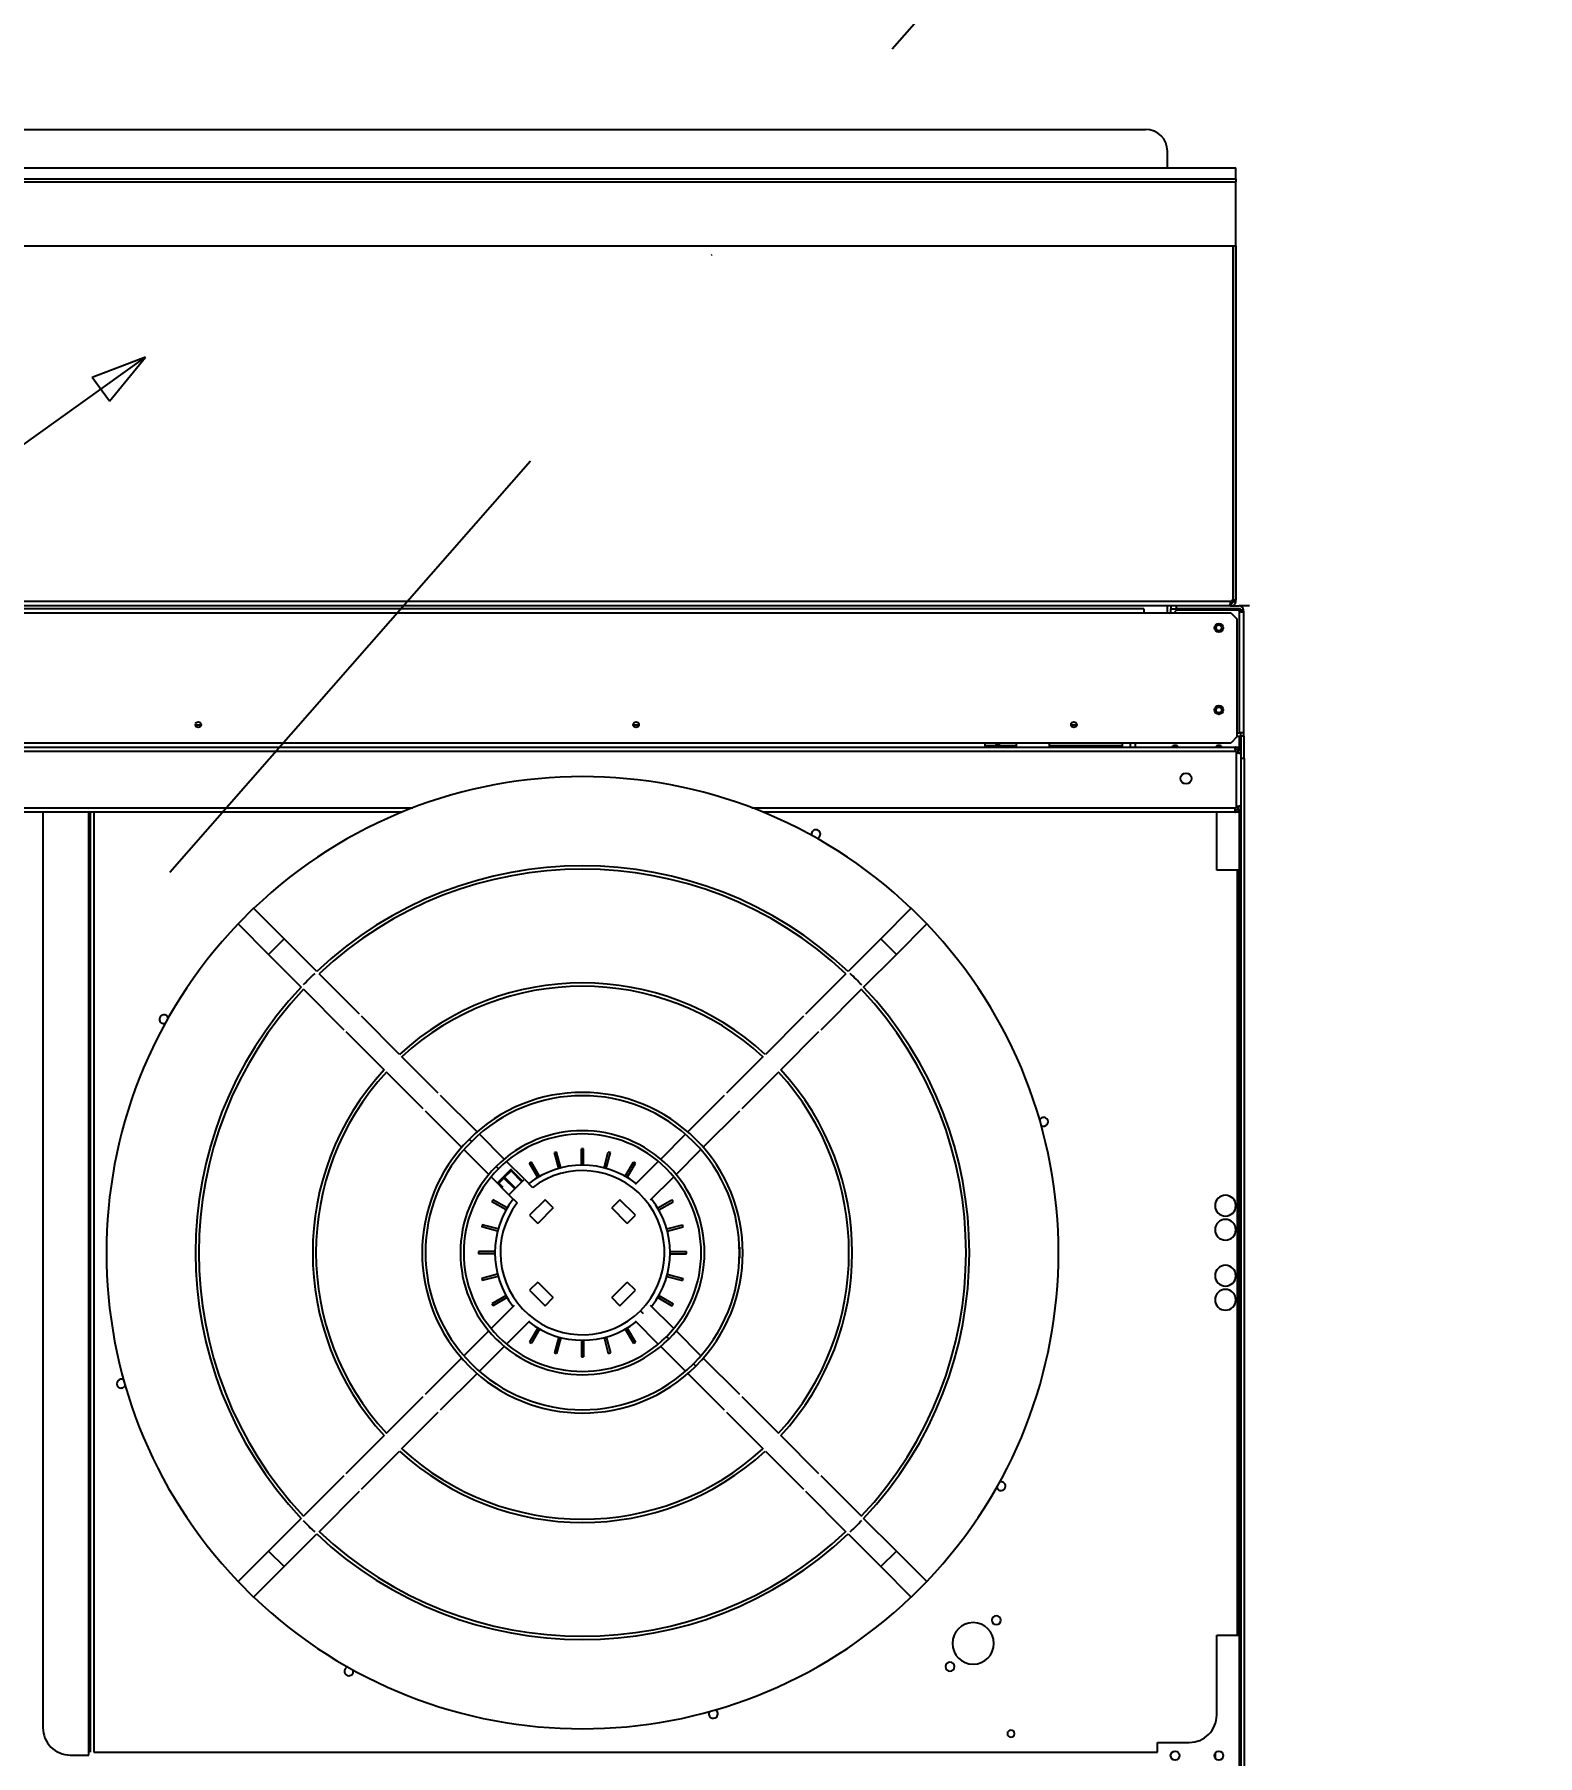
# Model space of a CAD drawing. Header units: millimetres. Extents: x -2755 to 27598, y -1135 to 13405.
# Drawn here: x 20214.6 to 20352, y 5515.5 to 5672.8 of the extents above; entities that cross this region are included whole.
import ezdxf

# ---------------------------------------------------------------- set-up
doc = ezdxf.new("R2010")
doc.units = ezdxf.units.MM
doc.header["$LTSCALE"] = 100
doc.linetypes.add('DASHDOT', pattern=[1, 0.5, -0.25, 0, -0.25])
for name, color, linetype in [('MEKANIK', 7, 'Continuous'), ('OK', 7, 'Continuous'), ('OLCU DIS', 7, 'Continuous')]:
    doc.layers.add(name, color=color, linetype=linetype)
doc.styles.add('olcu', font='romans.shx', dxfattribs={"width": 0.5})
doc.dimstyles.new('1-200', dxfattribs={"dimtxt": 40, "dimasz": 2, "dimexe": 0, "dimexo": 0, "dimgap": 10, "dimtad": 1, "dimdec": 4, "dimrnd": 0.1, "dimzin": 9, "dimdsep": 46, "dimtxsty": 'olcu', "dimblk1": 'SOL', "dimblk2": 'SAG', "dimsah": 1, "dimcen": 0, "dimse1": 1, "dimse2": 1, "dimclre": 13, "dimadec": 0, "dimazin": 0, "dimtfac": 1, "dimtdec": 4, "dimtix": 1, "dimtmove": 2, "dimatfit": 2, "dimldrblk": 'SOL', "dimfxl": 0, "dimtolj": 1, "dimarcsym": 0})

# ---------------------------------------------------------------- blocks, each defined once
blk = doc.blocks.new('SOL')
at = {"color": 0}
for p, q in [((0, 30), (0, -6.962)), ((7.582, 0), (-6.967, 0))]:
    blk.add_line(p, q, dxfattribs=at)
blk.add_circle((0, 0), 3, dxfattribs=at)
blk = doc.blocks.new('SAG')
at = {"color": 0}
for p, q in [((0, -30), (0, 6.962)), ((7.582, 0), (-6.967, 0))]:
    blk.add_line(p, q, dxfattribs=at)
blk.add_circle((0, 0), 3, dxfattribs=at)
blk = doc.blocks.new('*D358')
at = {"layer": 'OLCU DIS', "color": 0, "lineweight": -2, "transparency": 16777216}
blk.add_line((22230, 12198), (22230, 1712), dxfattribs=at)
at = {"layer": 'OLCU DIS', "color": 0, "lineweight": -2, "transparency": 16777216, "xscale": 2, "yscale": 2, "zscale": 2}
for name, p, rotation in [('SOL', (22230, 12200), 90), ('SAG', (22230, 1710), 270)]:
    blk.add_blockref(name, p, dxfattribs=dict(at, rotation=rotation))
at = {"layer": 'OLCU DIS', "color": 0, "transparency": 16777216, "insert": (22200, 6955), "char_height": 40, "attachment_point": 5, "rotation": 90, "style": 'olcu'}
blk.add_mtext('\\A1;10490', dxfattribs=at)
blk = doc.blocks.new('_Open30')
at = {"color": 0, "linetype": 'ByBlock', "lineweight": -2}
for p, q in [((-1, 0.268), (0, 0)), ((0, 0), (-1, -0.268)), ((0, 0), (-1, 0))]:
    blk.add_line(p, q, dxfattribs=at)
blk = doc.blocks.new('*D382')
at = {"layer": 'OLCU DIS', "color": 0, "lineweight": -2, "transparency": 16777216}
blk.add_line((21990, 6028), (21990, 4482), dxfattribs=at)
at = {"layer": 'OLCU DIS', "color": 0, "lineweight": -2, "transparency": 16777216, "xscale": 2, "yscale": 2, "zscale": 2}
for name, p, rotation in [('SOL', (21990, 6030), 90), ('SAG', (21990, 4480), 270)]:
    blk.add_blockref(name, p, dxfattribs=dict(at, rotation=rotation))
at = {"layer": 'OLCU DIS', "color": 0, "transparency": 16777216, "insert": (21960, 5255), "char_height": 40, "attachment_point": 5, "rotation": 90, "style": 'olcu'}
blk.add_mtext('\\A1;1550', dxfattribs=at)
blk = doc.blocks.new('*D399')
at = {"layer": 'OLCU DIS', "color": 0, "lineweight": -2, "transparency": 16777216}
blk.add_line((21870, 5828), (21870, 5652), dxfattribs=at)
at = {"layer": 'OLCU DIS', "color": 0, "lineweight": -2, "transparency": 16777216, "xscale": 2, "yscale": 2, "zscale": 2}
for name, p, rotation in [('SOL', (21870, 5830), 90), ('SAG', (21870, 5650), 270)]:
    blk.add_blockref(name, p, dxfattribs=dict(at, rotation=rotation))
at = {"layer": 'OLCU DIS', "color": 0, "transparency": 16777216, "insert": (21840, 5740), "char_height": 40, "attachment_point": 5, "rotation": 90, "style": 'olcu'}
blk.add_mtext('\\A1;180', dxfattribs=at)
blk = doc.blocks.new('*D400')
at = {"layer": 'OLCU DIS', "color": 0, "lineweight": -2, "transparency": 16777216}
blk.add_line((21870, 5648), (21870, 4482), dxfattribs=at)
at = {"layer": 'OLCU DIS', "color": 0, "lineweight": -2, "transparency": 16777216, "xscale": 2, "yscale": 2, "zscale": 2}
for name, p, rotation in [('SOL', (21870, 5650), 90), ('SAG', (21870, 4480), 270)]:
    blk.add_blockref(name, p, dxfattribs=dict(at, rotation=rotation))
at = {"layer": 'OLCU DIS', "color": 0, "transparency": 16777216, "insert": (21840, 5065), "char_height": 40, "attachment_point": 5, "rotation": 90, "style": 'olcu'}
blk.add_mtext('\\A1;1170', dxfattribs=at)
blk = doc.blocks.new('CH')
at = {"color": 0}
for p, q in [((-993, 35.3), (1067, 35.3)), ((-1075.5, 0), (1149.5, 0)), ((1087, 0), (1087, 15.3)), ((1149.5, -10), (1149.5, 0)), ((-1075.5, -10), (1149.5, -10)), ((-1075.5, -12.8), (1149.5, -12.8)), ((1149.5, -10), (1149.5, -12.8)), ((1149.5, -71.2), (1149.5, -12.8)), ((-1075.5, -71.2), (1149.5, -71.2)), ((1147, -71.2), (1147, -394.8)), ((1147, -394.8), (1147, -71.2)), ((1149.5, -71.2), (1149.5, -394.8)), ((-9.5, -289.3), (153.3, -173)), ((153.3, -173), (104.4, -191.4)), ((120.5, -213), (153.3, -173)), ((120.5, -213), (104.4, -191.4)), ((1144.7, -396.2), (-1070.7, -396.2)), ((1144.7, -400.2), (-1070.7, -400.2)), ((1065.5, -402.7), (-991.5, -402.7)), ((1065.5, -406.7), (-991.5, -406.7)), ((1065.5, -402.7), (1065.5, -406.7)), ((1145.1, -406.7), (1065.5, -406.7)), ((1087, -406.7), (1087, -400.2)), ((1090, -400.2), (1090, -402.7)), ((1090, -402.7), (1095.3, -402.7)), ((1090, -402.7), (1151.1, -402.7)), ((1090, -406.7), (1090, -402.7)), ((1092.8, -406.7), (1095.3, -404.2)), ((1095.3, -402.7), (1095.3, -400.2)), ((1152.5, -402.7), (1095.3, -402.7)), ((1151.7, -404.2), (1095.3, -404.2)), ((1145.5, -397.7), (1144.7, -397.7)), ((1144.7, -398.7), (1144.7, -397.7)), ((1144.7, -400.2), (1144.7, -398.7)), ((1144.7, -400.2), (1145.5, -400.2)), ((1145.1, -406.7), (1150.5, -412)), ((1145.5, -398.7), (1145.5, -397.7)), ((1145.5, -400.2), (1145.5, -398.7)), ((1145.5, -400.2), (1152.5, -400.2)), ((1149.5, -394.8), (1147, -394.8)), ((1147, -394.8), (1147, -396.2)), ((1147, -396.2), (1148, -396.2)), ((1148, -396.2), (1149.5, -396.2)), ((1149.5, -396.2), (1149.5, -394.8)), ((1162, -400.2), (1152.5, -400.2)), ((1152.5, -404.9), (1152.5, -516.2)), ((1154, -404.2), (1154, -404.9)), ((1155, -404.2), (1154, -404.2)), ((1155, -404.9), (1154, -404.9)), ((1156.5, -404.2), (1155, -404.2)), ((1156.5, -404.9), (1155, -404.9)), ((1156.5, -404.9), (1156.5, -404.2)), ((1156.5, -404.9), (1156.5, -516.2)), ((1150.5, -412), (1150.5, -519.8)), ((198.9, -508.7), (204.1, -508.7)), ((598.9, -508.7), (604.1, -508.7)), ((998.9, -508.7), (1004.1, -508.7)), ((1150.5, -516.2), (1152.5, -516.2)), ((1156.5, -516.2), (1152.5, -516.2)), ((1154, -519.2), (1154, -516.2)), ((1156.5, -516.2), (1156.5, -519.2)), ((-1071.2, -529.2), (1149.2, -529.2)), ((1149.2, -533.2), (-1071.2, -533.2)), ((-846.5, -525.2), (920.5, -525.2)), ((920.5, -525.2), (1145.1, -525.2)), ((920.5, -529.2), (920.5, -525.2)), ((920.5, -527.7), (949, -527.7)), ((949, -527.7), (949, -525.2)), ((949, -529.2), (949, -527.7)), ((979, -525.2), (979, -527.7)), ((979, -527.7), (979, -529.2)), ((979, -527.7), (1046, -527.7)), ((1046, -527.7), (1046, -525.2)), ((1046, -529.2), (1046, -527.7)), ((1053, -525.2), (1053, -529.2)), ((1057.5, -525.2), (1057.5, -529.2)), ((1131, -529.2), (1131, -529)), ((1150.5, -519.8), (1145.1, -525.2)), ((1149.2, -529.2), (1149.2, -530.7)), ((1149.2, -529.2), (1151.5, -529.2)), ((1149.2, -530.7), (1149.2, -531.7)), ((1151.5, -531.7), (1149.2, -531.7)), ((1150, -583.9), (1150, -533.9)), ((1150.5, -519.2), (1152.5, -519.2)), ((1151.5, -529.2), (1151.5, -531.7)), ((1151.5, -533.9), (1151.5, -531.7)), ((1151.5, -531.7), (1154, -531.7)), ((1151.5, -533.9), (1152.5, -533.9)), ((1152.5, -519.2), (1152.5, -531.7)), ((1152.5, -519.2), (1154, -519.2)), ((1152.5, -533.9), (1154, -533.9)), ((1157, -519.2), (1154, -519.2)), ((1154, -519.2), (1154, -531.7)), ((1154, -531.7), (1154, -533.9)), ((1154, -533.9), (1154, -583.9)), ((1157, -539.2), (1157, -519.2)), ((1154, -539.2), (1157, -539.2)), ((1157, -539.2), (1157, -1946.6)), ((-319.6, -584.7), (397.6, -584.7)), ((387.5, -588.7), (-309.5, -588.7)), ((59.5, -588.7), (59.5, -1425.2)), ((101.5, -1450.2), (101.5, -588.7)), ((103, -1447.7), (103, -588.7)), ((106, -588.7), (106, -1447.7)), ((707.4, -584.7), (1149.2, -584.7)), ((1149.2, -588.7), (717.5, -588.7)), ((1132, -641.7), (1132, -588.7)), ((1149.2, -586.2), (1149.2, -587.1)), ((1149.2, -586.2), (1151.5, -586.2)), ((1149.2, -587.1), (1149.2, -588.7)), ((1151.5, -588.7), (1149.2, -588.7)), ((1152.5, -583.9), (1151.5, -583.9)), ((1151.5, -586.2), (1151.5, -583.9)), ((1151.5, -586.2), (1151.5, -588.7)), ((1154, -586.2), (1151.5, -586.2)), ((1154, -583.9), (1152.5, -583.9)), ((1152.5, -586.2), (1152.5, -641.7)), ((1154, -583.9), (1154, -586.2)), ((1154, -586.2), (1154, -1946.6)), ((1151, -641.7), (1132, -641.7)), ((1152.5, -641.7), (1151, -641.7)), ((1151, -1340.7), (1151, -641.7)), ((1154, -641.7), (1152.5, -641.7)), ((1152.5, -649), (1152.5, -641.7)), ((1154, -649), (1152.5, -649)), ((1152.5, -666.7), (1152.5, -649)), ((1152.5, -666.7), (1154, -666.7)), ((1152.5, -666.7), (1152.5, -1315.7)), ((252, -676.5), (237.8, -690.7)), ((237.8, -690.7), (265.7, -718.6)), ((279.9, -704.4), (252, -676.5)), ((853, -676.5), (825.1, -704.4)), ((839.3, -718.6), (867.2, -690.7)), ((867.2, -690.7), (853, -676.5)), ((279.9, -704.4), (265.7, -718.6)), ((309.7, -734.3), (279.9, -704.4)), ((825.1, -704.4), (795.3, -734.3)), ((839.3, -718.6), (825.1, -704.4)), ((265.7, -718.6), (295.6, -748.4)), ((809.4, -748.4), (839.3, -718.6)), ((348.7, -773.2), (311.8, -736.3)), ((793.2, -736.3), (756.3, -773.2)), ((297.6, -750.4), (334.5, -787.4)), ((770.5, -787.4), (807.4, -750.4)), ((385.4, -810), (350.5, -775)), ((754.5, -775), (719.6, -810)), ((336.4, -789.2), (371.3, -824.1)), ((733.7, -824.1), (768.6, -789.2)), ((420.8, -845.4), (387.3, -811.9)), ((717.7, -811.9), (684.2, -845.4)), ((373.2, -826), (406.7, -859.5)), ((698.3, -859.5), (731.8, -826)), ((456.2, -880.8), (422.9, -847.4)), ((682.1, -847.4), (648.8, -880.8)), ((408.7, -861.6), (442.1, -894.9)), ((662.9, -894.9), (696.3, -861.6)), ((448.9, -887.6), (451, -889.7)), ((481, -905.6), (458.3, -882.9)), ((553.5, -896.2), (551.5, -896.2)), ((551.5, -911.2), (551.5, -896.2)), ((553.5, -911.2), (553.5, -896.2)), ((646.7, -882.9), (624, -905.6)), ((444.2, -897), (466.9, -919.7)), ((499.5, -924), (483.2, -907.7)), ((505.9, -908.4), (504.1, -909.4)), ((511.6, -922.4), (504.1, -909.4)), ((513.4, -921.4), (505.9, -908.4)), ((528.9, -899.2), (526.9, -899.7)), ((530.8, -914.2), (526.9, -899.7)), ((532.8, -913.7), (528.9, -899.2)), ((572.2, -913.7), (576.1, -899.2)), ((574.2, -914.2), (578.1, -899.7)), ((578.1, -899.7), (576.1, -899.2)), ((591.6, -921.4), (599.1, -908.4)), ((593.4, -922.4), (600.9, -909.4)), ((600.9, -909.4), (599.1, -908.4)), ((621.8, -907.7), (600.7, -928.9)), ((638.1, -919.7), (660.8, -897)), ((469, -921.9), (485.3, -938.2)), ((473.7, -912.3), (475.8, -914.5)), ((480.3, -922.4), (475.7, -927)), ((480.4, -921.8), (475.8, -926.4)), ((475.9, -927.8), (475.8, -927.9)), ((477.2, -929.2), (475.8, -927.9)), ((476.1, -927.6), (475.9, -927.8)), ((478.3, -930.3), (475.9, -927.8)), ((476.1, -927.6), (480.7, -923)), ((480.1, -931.7), (476.1, -927.6)), ((486.4, -915.9), (480.4, -921.8)), ((480.4, -921.8), (481.1, -922.5)), ((481, -922.7), (480.7, -923)), ((480.7, -923), (490.6, -932.9)), ((486.8, -915.9), (480.8, -921.9)), ((481.1, -922.5), (481, -922.7)), ((490.9, -932.6), (481, -922.7)), ((481.4, -922.3), (481.1, -922.5)), ((481.4, -922.3), (487.3, -916.4)), ((491.2, -932.2), (481.4, -922.3)), ((485.3, -938.2), (499.5, -924)), ((487, -915.3), (486.4, -915.9)), ((487.7, -915), (487.1, -915.6)), ((487.6, -916.1), (487.3, -916.4)), ((487.3, -916.4), (497.2, -926.3)), ((487.8, -915.9), (487.6, -916.1)), ((497.5, -926), (487.6, -916.1)), ((487.8, -915.9), (488.4, -915.3)), ((497.7, -925.8), (487.8, -915.9)), ((499.5, -924), (507, -931.6)), ((614.8, -943), (636, -921.9)), ((470.7, -942.8), (469.7, -944.6)), ((483.7, -950.3), (470.7, -942.8)), ((485.3, -938.2), (492.9, -945.7)), ((518.3, -942.8), (504.1, -957)), ((525.7, -950.3), (518.3, -942.8)), ((586.7, -942.8), (579.3, -950.3)), ((600.9, -957), (586.7, -942.8)), ((621.3, -950.3), (634.3, -942.8)), ((635.3, -944.6), (634.3, -942.8)), ((482.7, -952.1), (469.7, -944.6)), ((504.1, -957), (511.6, -964.4)), ((525.7, -950.3), (511.6, -964.4)), ((593.4, -964.4), (579.3, -950.3)), ((593.4, -964.4), (600.9, -957)), ((622.3, -952.1), (635.3, -944.6)), ((461, -965.6), (460.5, -967.6)), ((475, -971.5), (460.5, -967.6)), ((475.5, -969.5), (461, -965.6)), ((629.5, -969.5), (644, -965.6)), ((630, -971.5), (644.5, -967.6)), ((644.5, -967.6), (644, -965.6)), ((472.5, -990.2), (457.5, -990.2)), ((457.5, -990.2), (457.5, -992.2)), ((632.5, -990.2), (647.5, -990.2)), ((647.5, -992.2), (647.5, -990.2)), ((695.9, -986.1), (695.9, -996.2)), ((472.5, -992.2), (457.5, -992.2)), ((632.5, -992.2), (647.5, -992.2)), ((475, -1010.9), (460.5, -1014.8)), ((460.5, -1014.8), (461, -1016.7)), ((475.5, -1012.9), (461, -1016.7)), ((511.6, -1018), (504.1, -1025.4)), ((511.6, -1018), (525.7, -1032.1)), ((579.3, -1032.1), (593.4, -1018)), ((600.9, -1025.4), (593.4, -1018)), ((629.5, -1012.9), (644, -1016.7)), ((630, -1010.9), (644.5, -1014.8)), ((644, -1016.7), (644.5, -1014.8)), ((482.7, -1030.3), (469.7, -1037.8)), ((469.7, -1037.8), (470.7, -1039.6)), ((483.7, -1032.1), (470.7, -1039.6)), ((504.1, -1025.4), (518.3, -1039.6)), ((518.3, -1039.6), (525.7, -1032.1)), ((579.3, -1032.1), (586.7, -1039.6)), ((586.7, -1039.6), (600.9, -1025.4)), ((621.3, -1032.1), (634.3, -1039.6)), ((622.3, -1030.3), (635.3, -1037.8)), ((634.3, -1039.6), (635.3, -1037.8)), ((490.2, -1039.3), (469, -1060.5)), ((483.2, -1074.7), (504.3, -1053.5)), ((600.7, -1053.5), (621.8, -1074.7)), ((608.3, -1047), (605.5, -1044.2)), ((636, -1060.5), (614.8, -1039.3)), ((466.9, -1062.6), (444.2, -1085.3)), ((511.6, -1060), (504.1, -1073)), ((513.4, -1061), (505.9, -1074)), ((530.8, -1068.2), (526.9, -1082.7)), ((532.8, -1068.7), (528.9, -1083.2)), ((572.2, -1068.7), (576.1, -1083.2)), ((574.2, -1068.2), (578.1, -1082.7)), ((591.6, -1061), (599.1, -1074)), ((593.4, -1060), (600.9, -1073)), ((629.2, -1067.9), (631.3, -1070)), ((660.8, -1085.3), (638.1, -1062.6)), ((458.3, -1099.5), (481, -1076.8)), ((504.1, -1073), (505.9, -1074)), ((526.9, -1082.7), (528.9, -1083.2)), ((551.5, -1071.2), (551.5, -1086.2)), ((553.5, -1071.2), (553.5, -1086.2)), ((576.1, -1083.2), (578.1, -1082.7)), ((599.1, -1074), (600.9, -1073)), ((624, -1076.8), (646.7, -1099.5)), ((442.1, -1087.5), (408.7, -1120.8)), ((551.5, -1086.2), (553.5, -1086.2)), ((654, -1092.7), (656.1, -1094.8)), ((696.3, -1120.8), (662.9, -1087.5)), ((422.9, -1134.9), (456.2, -1101.6)), ((648.8, -1101.6), (682.1, -1134.9)), ((406.7, -1122.9), (373.2, -1156.3)), ((731.8, -1156.3), (698.3, -1122.9)), ((387.3, -1170.5), (420.8, -1137)), ((684.2, -1137), (717.7, -1170.5)), ((371.3, -1158.3), (336.4, -1193.2)), ((768.6, -1193.2), (733.7, -1158.3)), ((350.5, -1207.3), (385.4, -1172.4)), ((719.6, -1172.4), (754.5, -1207.3)), ((334.5, -1195), (297.6, -1231.9)), ((807.4, -1231.9), (770.5, -1195)), ((311.8, -1246.1), (348.7, -1209.2)), ((756.3, -1209.2), (793.2, -1246.1)), ((295.6, -1234), (265.7, -1263.8)), ((839.3, -1263.8), (809.4, -1234)), ((279.9, -1278), (309.7, -1248.1)), ((795.3, -1248.1), (825.1, -1278)), ((265.7, -1263.8), (237.8, -1291.7)), ((265.7, -1263.8), (279.9, -1278)), ((825.1, -1278), (839.3, -1263.8)), ((867.2, -1291.7), (839.3, -1263.8)), ((252, -1305.9), (279.9, -1278)), ((825.1, -1278), (853, -1305.9)), ((237.8, -1291.7), (252, -1305.9)), ((853, -1305.9), (867.2, -1291.7)), ((1154, -1315.7), (1152.5, -1315.7)), ((1152.5, -1333.4), (1152.5, -1315.7)), ((1152.5, -1333.4), (1154, -1333.4)), ((1152.5, -1340.7), (1152.5, -1333.4)), ((1132, -1413.7), (1132, -1340.7)), ((1132, -1340.7), (1151, -1340.7)), ((1151, -1340.7), (1152.5, -1340.7)), ((1152.5, -1340.7), (1152.5, -1560.7)), ((1152.5, -1340.7), (1154, -1340.7)), ((1078, -1447.7), (1078, -1438.7)), ((1078, -1438.7), (1107, -1438.7)), ((84.5, -1450.2), (101.5, -1450.2)), ((106, -1447.7), (1078, -1447.7)), ((1131, -1453.4), (1131, -1448))]:
    blk.add_line(p, q, dxfattribs=at)
at = {"color": 0, "flags": 128}
for points in [[(1144.7, -396.2), (1144.6, -396.4), (1144.6, -396.7), (1144.5, -396.9), (1144.4, -397.1), (1144.3, -397.4), (1144.3, -397.6), (1144.2, -397.9), (1144.2, -398.1), (1144.2, -398.3), (1144.1, -398.6), (1144.1, -398.8), (1144.1, -399), (1144.1, -399.1), (1144.1, -399.3), (1144.2, -399.5), (1144.2, -399.6), (1144.2, -399.7), (1144.3, -399.9), (1144.3, -400), (1144.4, -400), (1144.5, -400.1), (1144.6, -400.2), (1144.6, -400.2), (1144.7, -400.2)], [(1144.7, -397.7), (1144.7, -397.7), (1144.7, -397.7), (1144.7, -397.7), (1144.7, -397.7), (1144.6, -397.7), (1144.6, -397.7), (1144.6, -397.7), (1144.6, -397.7), (1144.5, -397.7), (1144.5, -397.7), (1144.5, -397.7), (1144.5, -397.7), (1144.5, -397.7), (1144.4, -397.7), (1144.4, -397.6), (1144.4, -397.6), (1144.4, -397.6), (1144.4, -397.6), (1144.4, -397.6), (1144.3, -397.6), (1144.3, -397.6), (1144.3, -397.6), (1144.3, -397.6), (1144.3, -397.6)], [(1145.5, -400.2), (1145.7, -400.2), (1146, -400.2), (1146.2, -400.1), (1146.5, -400), (1146.7, -400), (1146.9, -399.9), (1147.2, -399.7), (1147.4, -399.6), (1147.7, -399.5), (1147.9, -399.3), (1148.1, -399.1), (1148.3, -399), (1148.5, -398.8), (1148.7, -398.6), (1148.8, -398.3), (1149, -398.1), (1149.1, -397.9), (1149.2, -397.6), (1149.3, -397.4), (1149.4, -397.1), (1149.4, -396.9), (1149.5, -396.7), (1149.5, -396.4), (1149.5, -396.2)], [(1147, -396.2), (1147, -396.3), (1147, -396.4), (1147, -396.5), (1147, -396.6), (1146.9, -396.6), (1146.9, -396.7), (1146.9, -396.8), (1146.8, -396.9), (1146.8, -397), (1146.7, -397.1), (1146.6, -397.2), (1146.6, -397.2), (1146.5, -397.3), (1146.4, -397.4), (1146.3, -397.4), (1146.2, -397.5), (1146.1, -397.5), (1146, -397.6), (1145.9, -397.6), (1145.9, -397.6), (1145.8, -397.7), (1145.7, -397.7), (1145.6, -397.7), (1145.5, -397.7)], [(1152.5, -404.9), (1152.7, -405), (1153, -405.1), (1153.2, -405.2), (1153.5, -405.3), (1153.7, -405.4), (1154, -405.4), (1154.2, -405.5), (1154.4, -405.5), (1154.6, -405.5), (1154.9, -405.6), (1155.1, -405.6), (1155.3, -405.6), (1155.4, -405.6), (1155.6, -405.6), (1155.8, -405.5), (1155.9, -405.5), (1156, -405.5), (1156.2, -405.4), (1156.3, -405.4), (1156.3, -405.3), (1156.4, -405.2), (1156.5, -405.1), (1156.5, -405), (1156.5, -404.9)], [(1154, -404.9), (1154, -405), (1154, -405), (1154, -405), (1154, -405), (1154, -405.1), (1154, -405.1), (1154, -405.1), (1154, -405.1), (1154, -405.1), (1154, -405.2), (1154, -405.2), (1154, -405.2), (1154, -405.2), (1154, -405.2), (1154, -405.3), (1153.9, -405.3), (1153.9, -405.3), (1153.9, -405.3), (1153.9, -405.3), (1153.9, -405.3), (1153.9, -405.4), (1153.9, -405.4), (1153.9, -405.4), (1153.9, -405.4)], [(1149.2, -529.2), (1149.2, -529.2), (1149.1, -529.2), (1149, -529.2), (1148.9, -529.3), (1148.9, -529.4), (1148.8, -529.4), (1148.7, -529.5), (1148.7, -529.6), (1148.7, -529.8), (1148.6, -529.9), (1148.6, -530.1), (1148.6, -530.3), (1148.6, -530.5), (1148.6, -530.7), (1148.6, -530.9), (1148.7, -531.2), (1148.7, -531.4), (1148.8, -531.7), (1148.8, -531.9), (1148.9, -532.2), (1149, -532.4), (1149, -532.7), (1149.1, -532.9), (1149.2, -533.2)], [(1148.8, -531.8), (1148.8, -531.8), (1148.8, -531.8), (1148.8, -531.8), (1148.8, -531.8), (1148.9, -531.7), (1148.9, -531.7), (1148.9, -531.7), (1148.9, -531.7), (1148.9, -531.7), (1149, -531.7), (1149, -531.7), (1149, -531.7), (1149, -531.7), (1149, -531.7), (1149, -531.7), (1149.1, -531.7), (1149.1, -531.7), (1149.1, -531.7), (1149.1, -531.7), (1149.2, -531.7), (1149.2, -531.7), (1149.2, -531.7), (1149.2, -531.7), (1149.2, -531.7)], [(1150, -533.9), (1150.2, -534), (1150.4, -534.1), (1150.7, -534.2), (1150.9, -534.3), (1151.1, -534.3), (1151.4, -534.4), (1151.6, -534.4), (1151.9, -534.5), (1152.1, -534.5), (1152.3, -534.6), (1152.5, -534.6), (1152.8, -534.6), (1152.9, -534.6), (1153.1, -534.6), (1153.3, -534.5), (1153.4, -534.5), (1153.6, -534.5), (1153.7, -534.4), (1153.8, -534.4), (1153.9, -534.3), (1153.9, -534.2), (1154, -534.1), (1154, -534), (1154, -533.9)], [(1151.5, -533.9), (1151.5, -534), (1151.5, -534), (1151.5, -534), (1151.5, -534), (1151.5, -534.1), (1151.5, -534.1), (1151.5, -534.1), (1151.5, -534.1), (1151.5, -534.1), (1151.5, -534.2), (1151.5, -534.2), (1151.5, -534.2), (1151.5, -534.2), (1151.5, -534.2), (1151.5, -534.3), (1151.5, -534.3), (1151.5, -534.3), (1151.4, -534.3), (1151.4, -534.3), (1151.4, -534.3), (1151.4, -534.4), (1151.4, -534.4), (1151.4, -534.4), (1151.4, -534.4)], [(1149.2, -584.7), (1149.2, -584.9), (1149.1, -585.1), (1149, -585.4), (1148.9, -585.6), (1148.9, -585.8), (1148.8, -586.1), (1148.7, -586.3), (1148.7, -586.5), (1148.7, -586.8), (1148.6, -587), (1148.6, -587.2), (1148.6, -587.4), (1148.6, -587.6), (1148.6, -587.8), (1148.6, -588), (1148.7, -588.1), (1148.7, -588.3), (1148.8, -588.4), (1148.8, -588.5), (1148.9, -588.6), (1149, -588.6), (1149, -588.7), (1149.1, -588.7), (1149.2, -588.7)], [(1149.2, -586.2), (1149.2, -586.2), (1149.2, -586.2), (1149.2, -586.2), (1149.2, -586.2), (1149.1, -586.2), (1149.1, -586.2), (1149.1, -586.2), (1149.1, -586.2), (1149.1, -586.2), (1149, -586.2), (1149, -586.2), (1149, -586.2), (1149, -586.2), (1149, -586.2), (1148.9, -586.2), (1148.9, -586.2), (1148.9, -586.1), (1148.9, -586.1), (1148.9, -586.1), (1148.8, -586.1), (1148.8, -586.1), (1148.8, -586.1), (1148.8, -586.1), (1148.8, -586.1)], [(1154, -583.9), (1154, -583.8), (1154, -583.8), (1153.9, -583.7), (1153.9, -583.6), (1153.8, -583.5), (1153.8, -583.5), (1153.7, -583.4), (1153.5, -583.4), (1153.4, -583.4), (1153.3, -583.3), (1153.1, -583.3), (1152.9, -583.3), (1152.7, -583.3), (1152.5, -583.3), (1152.3, -583.3), (1152, -583.4), (1151.8, -583.4), (1151.5, -583.5), (1151.3, -583.5), (1151, -583.6), (1150.8, -583.7), (1150.5, -583.7), (1150.3, -583.8), (1150, -583.9)], [(1151.4, -583.5), (1151.4, -583.5), (1151.4, -583.5), (1151.4, -583.5), (1151.4, -583.5), (1151.4, -583.6), (1151.4, -583.6), (1151.5, -583.6), (1151.5, -583.6), (1151.5, -583.6), (1151.5, -583.6), (1151.5, -583.7), (1151.5, -583.7), (1151.5, -583.7), (1151.5, -583.7), (1151.5, -583.7), (1151.5, -583.8), (1151.5, -583.8), (1151.5, -583.8), (1151.5, -583.8), (1151.5, -583.8), (1151.5, -583.9), (1151.5, -583.9), (1151.5, -583.9), (1151.5, -583.9)]]:
    blk.add_lwpolyline(points, dxfattribs=at)
at = {"color": 0}
for centre, radius in [((1134, -420.2), 4.05), ((1134, -420.2), 2.6), ((1134, -495.2), 4.05), ((1134, -495.2), 2.6), ((201.5, -508.7), 2.6), ((601.5, -508.7), 2.6), ((1001.5, -508.7), 2.6), ((1104, -557.9), 5), ((1094, -1450.7), 4.05), ((1134, -1450.7), 4.05)]:
    blk.add_circle(centre, radius, dxfattribs=at)
for centre, radius, start, end in [((1067, 15.3), 20, 0, 90), ((1147.5, -398.2), 3.35, 98.1255, 144.118), ((1154.5, -402.2), 3.35, 188.0749, 215.882), ((1154.5, -402.2), 3.35, 215.882, 234.118), ((1152.5, -404.2), 4, 0, 90), ((1152.5, -404.2), 1.5, 0, 90), ((932, -524.2), 2.6, 202.6199, 337.3801), ((1094, -531.7), 4.05, 38.1181, 141.8819), ((1134, -531.7), 4.05, 38.1181, 141.8819), ((1152, -531.2), 3.35, 215.882, 234.118), ((552.5, -991.2), 435, 46.3173, 133.6827), ((1152, -586.7), 3.35, 125.882, 144.118), ((765.9, -608.7), 4.05, 90, 198.8404), ((765.9, -608.7), 4.05, 282.8504, 90), ((552.5, -991.2), 353.5, 46.621, 133.379), ((552.5, -991.2), 350.5, 46.6349, 133.3651), ((552.5, -991.2), 435, 136.3173, 223.6827), ((552.5, -991.2), 435, 316.3173, 43.6827), ((552.5, -991.2), 353.5, 133.7932, 135), ((552.5, -991.2), 353.5, 43.7932, 46.2068), ((552.5, -991.2), 353.5, 136.621, 223.379), ((552.5, -991.2), 350.5, 136.6349, 223.3651), ((552.5, -991.2), 353.5, 135, 136.2068), ((552.5, -991.2), 246.5, 47.325, 132.675), ((552.5, -991.2), 243.5, 47.3537, 132.6463), ((552.5, -991.2), 350.5, 316.6349, 43.3651), ((552.5, -991.2), 353.5, 316.621, 43.379), ((170, -777.8), 4.05, 12.8504, 180), ((170, -777.8), 4.05, 180, 288.8404), ((552.5, -991.2), 246.5, 137.325, 222.675), ((552.5, -991.2), 243.5, 137.3537, 222.6463), ((552.5, -991.2), 243.5, 317.3537, 42.6463), ((552.5, -991.2), 246.5, 317.325, 42.675), ((552.5, -991.2), 146.5, 315, 135), ((552.5, -991.2), 143.5, 315, 135), ((552.5, -991.2), 111.5, 315, 135), ((973.9, -871.6), 4.05, 45, 153.8404), ((973.9, -871.6), 4.05, 237.8504, 45), ((552.5, -991.2), 146.5, 135, 315), ((552.5, -991.2), 143.5, 135, 315), ((552.5, -991.2), 108.5, 315, 135), ((552.5, -991.2), 80, 52.1808, 127.8192), ((552.5, -991.2), 111.5, 135, 315), ((552.5, -991.2), 108.5, 135, 315), ((476.5, -927.2), 1, 135, 225), ((552.5, -991.2), 75, 315, 127.3377), ((552.5, -991.2), 80, 142.1808, 217.8192), ((552.5, -991.2), 80, 322.1808, 37.8192), ((1140, -948.2), 9.5, 90, 270), ((1140, -948.2), 9.5, 270, 90), ((552.5, -991.2), 75, 142.6623, 315), ((1140, -970.2), 9.5, 90, 270), ((1140, -970.2), 9.5, 270, 90), ((1140, -1012.2), 9.5, 90, 270), ((1140, -1012.2), 9.5, 270, 90), ((1140, -1034.2), 9.5, 90, 270), ((1140, -1034.2), 9.5, 270, 90), ((552.5, -991.2), 80, 232.1808, 307.8192), ((131.1, -1110.8), 4.05, 57.8504, 225), ((131.1, -1110.8), 4.05, 225, 333.8404), ((552.5, -991.2), 246.5, 227.325, 312.675), ((552.5, -991.2), 243.5, 227.3537, 312.6463), ((935, -1204.6), 4.05, 192.8504, 0), ((935, -1204.6), 4.05, 0, 108.8404), ((552.5, -991.2), 353.5, 223.7932, 226.2068), ((552.5, -991.2), 353.5, 313.7932, 315), ((552.5, -991.2), 353.5, 315, 316.2068), ((552.5, -991.2), 353.5, 226.621, 313.379), ((552.5, -991.2), 350.5, 226.6349, 313.3651), ((552.5, -991.2), 435, 226.3173, 313.6827), ((909.5, -1348.2), 19, 90, 270), ((909.5, -1348.2), 19, 270, 90), ((930.7, -1327), 4.05, 90, 270), ((930.7, -1327), 4.05, 270, 90), ((888.3, -1369.4), 4.05, 90, 270), ((888.3, -1369.4), 4.05, 270, 90), ((339.1, -1373.7), 4.05, 102.8504, 270), ((339.1, -1373.7), 4.05, 270, 18.8404), ((672.1, -1412.6), 4.05, 147.8504, 315), ((672.1, -1412.6), 4.05, 315, 63.8404), ((1107, -1413.7), 25, 315, 0), ((84.5, -1425.2), 25, 180, 225), ((944, -1430.7), 3.25, 90, 270), ((944, -1430.7), 3.25, 270, 90), ((84.5, -1425.2), 25, 225, 270), ((1107, -1413.7), 25, 270, 315)]:
    blk.add_arc(centre, radius, start, end, dxfattribs=at)
for centre, major_axis, ratio, start_param, end_param in [((476.5, -927.2), (-0.707, 0.707), 0.676136, 0, 0.785398), ((476.5, -927.2), (0.707, -0.707), 0.676136, 3.926991, 4.712389), ((481.1, -922.5), (-0.707, 0.707), 0.676136, 0, 0.785398), ((481.1, -922.5), (-0.707, 0.707), 0.676136, 0.785398, 1.570796), ((481.1, -922.5), (-0.707, 0.707), 0.3, 5.497787, 6.283185), ((481.1, -922.5), (0.707, -0.707), 0.3, 1.570796, 2.356194), ((487.1, -916.6), (-0.707, 0.707), 0.976136, 5.497787, 6.283185), ((487.1, -916.6), (-0.707, 0.707), 0.3, 5.497787, 6.283185), ((487.1, -916.6), (-0.707, 0.707), 0.3, 4.712389, 5.497787), ((487.1, -916.6), (0.707, -0.707), 0.976136, 1.570796, 2.356194)]:
    blk.add_ellipse(centre, major_axis=major_axis, ratio=ratio, start_param=start_param, end_param=end_param, dxfattribs=at)

msp = doc.modelspace()

# ---------------------------------------------------------------- linework, layer by layer
at = {"layer": 'OK', "color": 252, "linetype": 'DASHDOT'}
msp.add_lwpolyline([(20590, 6010.00009), (19642.11241, 4929.41144)], dxfattribs=at)

# ---------------------------------------------------------------- block references
at = {"layer": 'MEKANIK', "color": 60, "xscale": 0.1, "yscale": 0.1, "zscale": 0.1}
msp.add_blockref('CH', (20209.43903, 5660.54983, 0.00004), dxfattribs=at)

# ---------------------------------------------------------------- dimensions: what is measured, and where the dimension line sits
at = {"layer": 'OLCU DIS'}
for base, p1, p2, picture, middle in [((22230.0001604373, 1710.0000867028), (5815.000001362, 12200.0000385072), (15700.000001362, 1710.0000867028), '*D358', (22200.0001604373, 6955.000062605)), ((21990.00016, 4480.00004), (10360, 6030.00004), (19100, 4480.00004), '*D382', (21960.00016, 5255.00004)), ((21870.00016, 5650.00009), (19100.00014, 5830.00009), (19100, 5650.00009), '*D399', (21840.00016, 5740.00009)), ((21870.00016, 4480.000039), (19100.000001, 5650.000086), (18980.000001, 4480.000039), '*D400', (21840.00016, 5065.000062))]:
    dim = msp.add_linear_dim(base=base, p1=p1, p2=p2, angle=90, dimstyle='1-200', override={"dimldrblk": 'Open30'}, dxfattribs=at)
    dim.commit()
    dim.dimension.update_dxf_attribs({"geometry": picture, "text_midpoint": middle})

doc.saveas('drawing.dxf')
